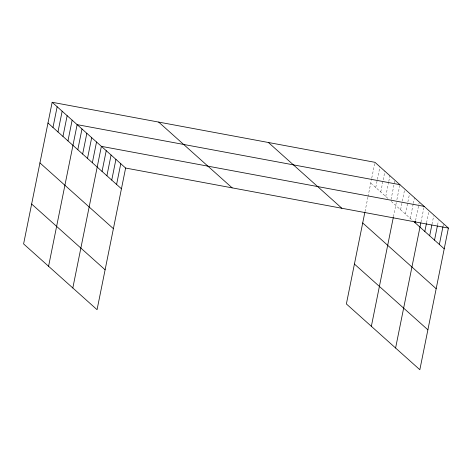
<?xml version="1.0" encoding="UTF-8"?>
<svg xmlns="http://www.w3.org/2000/svg" width="472" height="472" viewBox="0 0 472 472"><rect width="100%" height="100%" fill="white"/><g stroke="black" fill="none" stroke-linecap="round" stroke-linejoin="round"><path stroke-width="0.35" stroke-dasharray="2.36 1.77" d="M365.009 211.55L367.883 197.302M368.024 196.588L371.617 178.764M371.765 178.044L374.939 162.315M375.747 187.526L379.93 166.787M380.745 191.998L384.928 171.259M385.742 196.47L388.627 182.168M388.769 181.449L389.925 175.732M391.022 199.508L394.916 180.204M393.436 216.813L396.309 202.553M396.887 199.691L399.914 184.676M400.581 209.757L402.168 201.886M402.309 201.172L404.764 189.012M405.43 214.093L409.613 193.355M410.28 218.436L413.159 204.134M413.307 203.414L414.457 197.697M415.561 220.63L418.729 204.895M418.876 204.181L419.166 202.753M420.983 222.111L423.868 207.81M426.552 222.873L428.718 212.146M431.98 224.353L433.709 215.775M437.55 225.12L438.417 220.831M443.119 225.887L443.409 224.454M370.756 183.053L388.238 198.706M391.235 201.391L412.971 220.849"/><path stroke-width="0.71" d="M52.162 102.276L23.6 243.918L97.061 309.685L125.623 168.044L52.162 102.276L374.939 162.315L448.4 228.082L419.838 369.723L346.377 303.956L364.862 212.264M52.976 127.487L57.153 106.749M57.967 131.959L62.151 111.221M62.965 136.432L67.148 115.693M67.962 140.904L72.139 120.165M48.575 266.279L77.137 124.637L399.914 184.676M77.803 149.718L81.986 128.98M82.653 154.061L86.836 133.322M87.503 158.403L91.686 137.659M92.353 162.74L96.53 142.001M72.818 287.985L101.38 146.344L424.157 206.376M102.046 171.424L106.23 150.68M106.896 175.761L111.079 155.022M111.746 180.103L115.929 159.365M116.596 184.446L120.773 163.701M371.352 326.317L393.288 217.527M415.124 222.778L415.413 221.344M395.595 348.017L420.841 222.825M424.824 231.457L426.411 223.592M429.673 235.799L431.833 225.073M434.523 240.136L437.402 225.834M439.367 244.478L442.972 226.601M125.623 168.044L448.4 228.082M414.05 221.81L444.217 248.821M362.708 222.949L436.175 288.716M268.421 142.503L341.881 208.27M354.419 264.06L427.886 329.822M158.675 122.089L232.141 187.856M47.979 123.015L121.44 188.782M39.931 162.917L113.398 228.684M31.648 204.022L105.108 269.789"/></g></svg>
